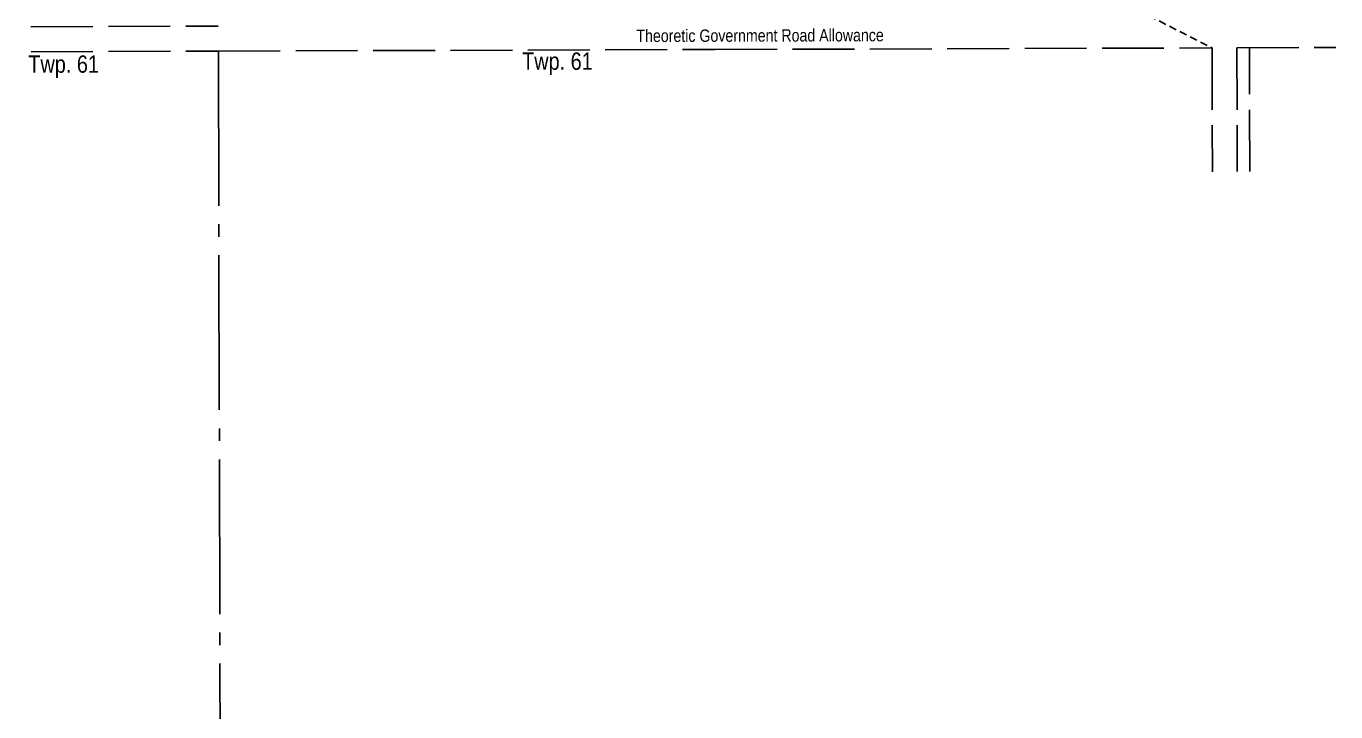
# Model space of a CAD drawing. Extents: x 507565 to 531726, y 6009554 to 6022365.
# Drawn here: x 511948 to 513006, y 6019357 to 6019911 of the extents above; entities that cross this region are included whole.
import ezdxf
from ezdxf.enums import TextEntityAlignment as Align

# ---------------------------------------------------------------- set-up
doc = ezdxf.new("R2010")
doc.units = 0
doc.header["$LTSCALE"] = 5
for name, pattern in [('foc-QUARTERLINE', [33, 25, -3, 2, -3]), ('foc-TIELINE', [1.875, 1.25, -0.625]), ('foc-UNSURVEYED', [12.5, 10, -2.5])]:
    doc.linetypes.add(name, pattern=pattern)
for name, color, linetype in [('D-TXT', 6, 'Continuous'), ('L-QSEC', 8, 'foc-QUARTERLINE'), ('L-ROAD-T', 7, 'Continuous'), ('L-TIE', 7, 'foc-TIELINE'), ('L-USEC', 7, 'foc-UNSURVEYED')]:
    doc.layers.add(name, color=color, linetype=linetype)
doc.styles.add('80L', font='ARIALN.TTF', dxfattribs={"height": 10})

msp = doc.modelspace()

# ---------------------------------------------------------------- linework, layer by layer
at = {"layer": 'L-QSEC'}
msp.add_line((512103.58, 6019891.163), (512105.624, 6019117.53), dxfattribs=at)
at = {"layer": 'L-TIE'}
msp.add_line((512203.813, 6020252.432), (512906.158, 6019893.705), dxfattribs=at)
at = {"layer": 'L-USEC'}
for p, q in [((511702.221, 6019910.012), (512103.516, 6019911.283)), ((512103.58, 6019891.163), (512504.869, 6019892.433)), ((512504.869, 6019892.433), (512906.159, 6019893.704)), ((512906.159, 6019893.704), (512906.44, 6019793.705)), ((512926.278, 6019893.767), (513006.158, 6019894.02)), ((512926.278, 6019893.767), (512926.56, 6019793.768)), ((512936.599, 6019793.8), (512936.317, 6019893.799)), ((511702.285, 6019889.892), (512103.58, 6019891.163))]:
    msp.add_line(p, q, dxfattribs=at)

# ---------------------------------------------------------------- texts
at = {"layer": 'D-TXT', "color": 3, "char_height": 14, "attachment_point": 1, "style": '80L'}
for insert in [(511950.076, 6019887.665), (512348.916, 6019890.014)]:
    msp.add_mtext_dynamic_manual_height_columns('Twp. 61', width=59.42158, gutter_width=47.474, heights=[0], dxfattribs=dict(at, insert=insert))
at = {"layer": 'L-ROAD-T', "style": '80L'}
msp.add_text('Theoretic Government Road Allowance', height=9.99468, rotation=0.181015, dxfattribs=at).set_placement((512541.12, 6019903.765), align=Align.MIDDLE_CENTER)

doc.saveas('drawing.dxf')
